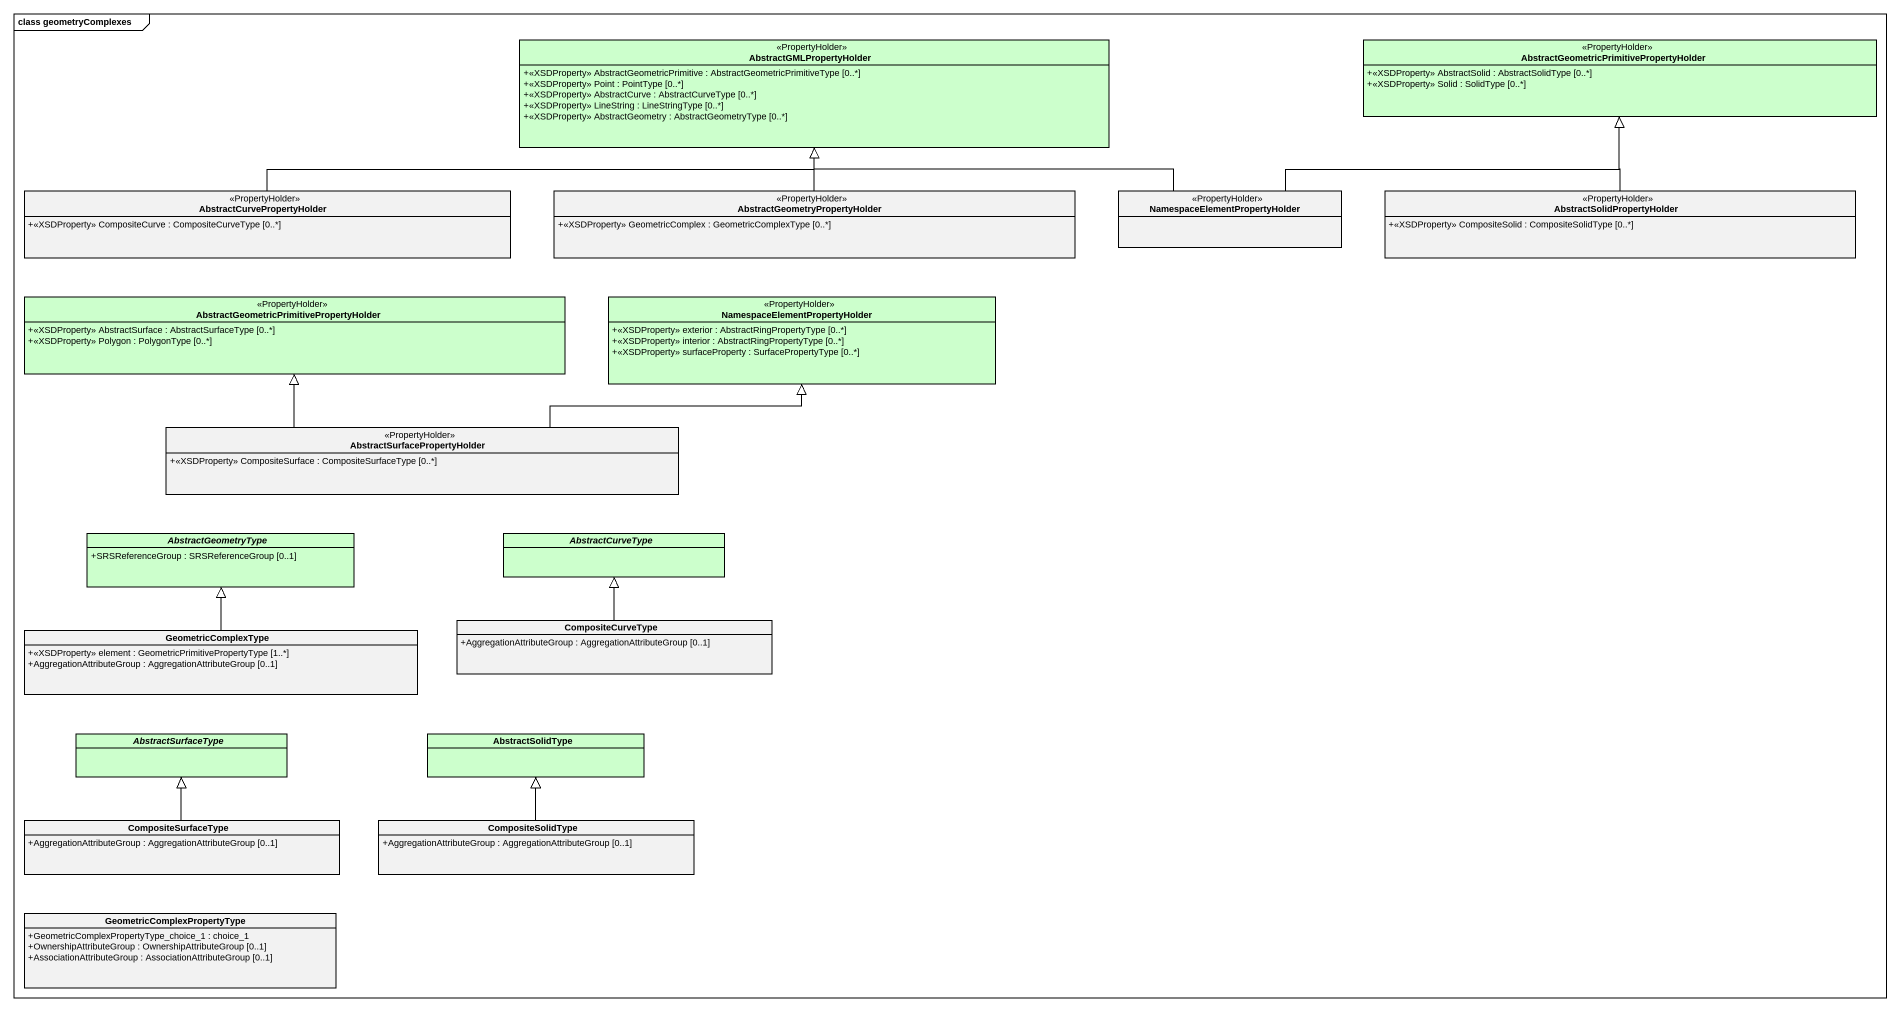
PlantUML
@startuml
mainframe class geometryComplexes
hide circle
hide empty members
skinparam classAttributeIconSize 0
class AbstractGMLPropertyHolder <<PropertyHolder>> #CCFFCC {
  +<<XSDProperty>> AbstractGeometricPrimitive : AbstractGeometricPrimitiveType [0..*]
  +<<XSDProperty>> Point : PointType [0..*]
  +<<XSDProperty>> AbstractCurve : AbstractCurveType [0..*]
  +<<XSDProperty>> LineString : LineStringType [0..*]
  +<<XSDProperty>> AbstractGeometry : AbstractGeometryType [0..*]
}
class "AbstractGeometricPrimitivePropertyHolder" as AbstractGeometricPrimitivePr <<PropertyHolder>> #CCFFCC {
  +<<XSDProperty>> AbstractSolid : AbstractSolidType [0..*]
  +<<XSDProperty>> Solid : SolidType [0..*]
}
class AbstractCurvePropertyHolder <<PropertyHolder>> {
  +<<XSDProperty>> CompositeCurve : CompositeCurveType [0..*]
}
class "AbstractGeometryPropertyHolder" as AbstractGeometryPropertyHold <<PropertyHolder>> {
  +<<XSDProperty>> GeometricComplex : GeometricComplexType [0..*]
}
class "NamespaceElementPropertyHolder" as NamespaceElementPropertyHold <<PropertyHolder>>
class AbstractSolidPropertyHolder <<PropertyHolder>> {
  +<<XSDProperty>> CompositeSolid : CompositeSolidType [0..*]
}
class "AbstractGeometricPrimitivePropertyHolder" as AbstractGeometricPrimitivePr_2 <<PropertyHolder>> #CCFFCC {
  +<<XSDProperty>> AbstractSurface : AbstractSurfaceType [0..*]
  +<<XSDProperty>> Polygon : PolygonType [0..*]
}
class "NamespaceElementPropertyHolder" as NamespaceElementPropertyHold_2 <<PropertyHolder>> #CCFFCC {
  +<<XSDProperty>> exterior : AbstractRingPropertyType [0..*]
  +<<XSDProperty>> interior : AbstractRingPropertyType [0..*]
  +<<XSDProperty>> surfaceProperty : SurfacePropertyType [0..*]
}
class "AbstractSurfacePropertyHolder" as AbstractSurfacePropertyHolde <<PropertyHolder>> {
  +<<XSDProperty>> CompositeSurface : CompositeSurfaceType [0..*]
}
abstract class AbstractGeometryType #CCFFCC {
  +SRSReferenceGroup : SRSReferenceGroup [0..1]
}
abstract class AbstractCurveType #CCFFCC
class GeometricComplexType {
  +<<XSDProperty>> element : GeometricPrimitivePropertyType [1..*]
  +AggregationAttributeGroup : AggregationAttributeGroup [0..1]
}
class CompositeCurveType {
  +AggregationAttributeGroup : AggregationAttributeGroup [0..1]
}
abstract class AbstractSurfaceType #CCFFCC
class AbstractSolidType #CCFFCC
class CompositeSurfaceType {
  +AggregationAttributeGroup : AggregationAttributeGroup [0..1]
}
class CompositeSolidType {
  +AggregationAttributeGroup : AggregationAttributeGroup [0..1]
}
class GeometricComplexPropertyType {
  +GeometricComplexPropertyType_choice_1 : choice_1
  +OwnershipAttributeGroup : OwnershipAttributeGroup [0..1]
  +AssociationAttributeGroup : AssociationAttributeGroup [0..1]
}
AbstractCurvePropertyHolder -right-|> AbstractGMLPropertyHolder
AbstractGeometryPropertyHold -up-|> AbstractGMLPropertyHolder
NamespaceElementPropertyHold -left-|> AbstractGMLPropertyHolder
NamespaceElementPropertyHold -right-|> AbstractGeometricPrimitivePr
AbstractSolidPropertyHolder -up-|> AbstractGeometricPrimitivePr
AbstractSurfacePropertyHolde -up-|> AbstractGeometricPrimitivePr_2
AbstractSurfacePropertyHolde -right-|> NamespaceElementPropertyHold_2
GeometricComplexType -up-|> AbstractGeometryType
CompositeCurveType -up-|> AbstractCurveType
CompositeSurfaceType -up-|> AbstractSurfaceType
CompositeSolidType -up-|> AbstractSolidType
@enduml
